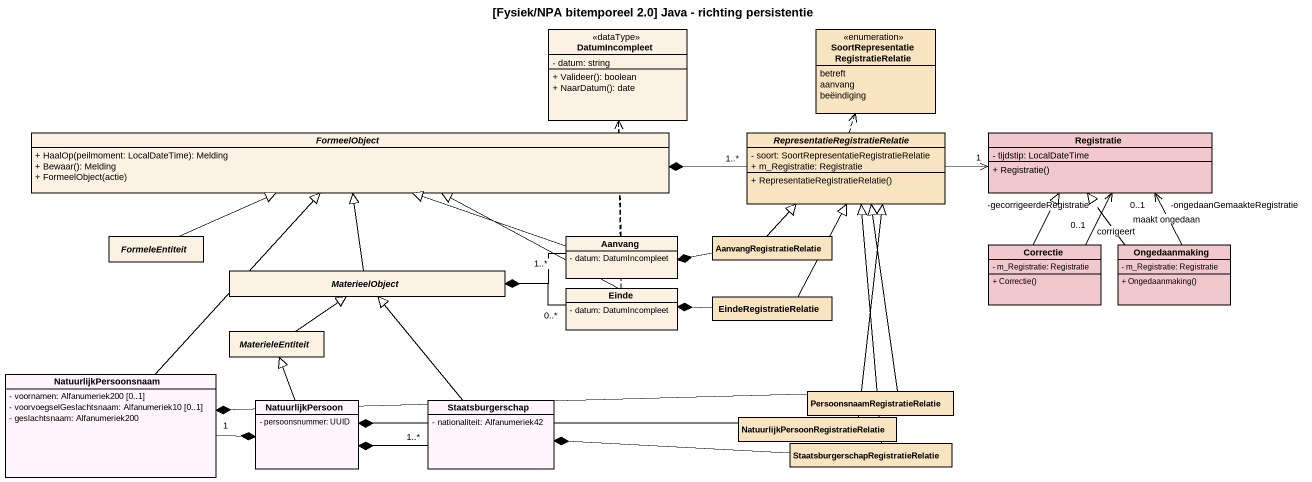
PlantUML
@startuml
title [Fysiek/NPA bitemporeel 2.0] Java - richting persistentie
hide circle
hide empty members
skinparam classAttributeIconSize 0
class DatumIncompleet <<dataType>> {
  - datum: string
  + Valideer(): boolean
  + NaarDatum(): date
}
enum "SoortRepresentatieRegistratieRelatie" as SoortRepresentatieRegistrati #F8E4C0 {
  betreft
  aanvang
  beëindiging
}
abstract class FormeelObject {
  + HaalOp(peilmoment: LocalDateTime): Melding
  + Bewaar(): Melding
  + FormeelObject(actie)
}
abstract class "RepresentatieRegistratieRelatie" as RepresentatieRegistratieRela #F8E4C0 {
  - soort: SoortRepresentatieRegistratieRelatie
  + m_Registratie: Registratie
  + RepresentatieRegistratieRelatie()
}
class Registratie #F0C8CD {
  - tijdstip: LocalDateTime
  + Registratie()
}
abstract class FormeleEntiteit
class Aanvang {
  - datum: DatumIncompleet
}
class AanvangRegistratieRelatie #F8E4C0
abstract class MaterieelObject
class Correctie #F0C8CD {
  - m_Registratie: Registratie
  + Correctie()
}
class Ongedaanmaking #F0C8CD {
  - m_Registratie: Registratie
  + Ongedaanmaking()
}
class Einde {
  - datum: DatumIncompleet
}
class EindeRegistratieRelatie #F8E4C0
abstract class MaterieleEntiteit
class NatuurlijkPersoonsnaam #FFF5FA {
  - voornamen: Alfanumeriek200 [0..1]
  - voorvoegselGeslachtsnaam: Alfanumeriek10 [0..1]
  - geslachtsnaam: Alfanumeriek200
}
class "PersoonsnaamRegistratieRelatie" as PersoonsnaamRegistratieRelat #F8E4C0
class NatuurlijkPersoon #FFF5FA {
  - persoonsnummer: UUID
}
class Staatsburgerschap #FFF5FA {
  - nationaliteit: Alfanumeriek42
}
class "NatuurlijkPersoonRegistratieRelatie" as NatuurlijkPersoonRegistratie #F8E4C0
class "StaatsburgerschapRegistratieRelatie" as StaatsburgerschapRegistratie #F8E4C0
RepresentatieRegistratieRela .up.> SoortRepresentatieRegistrati
RepresentatieRegistratieRela "1..*" -left-* FormeelObject
RepresentatieRegistratieRela -right-> "1" Registratie
FormeleEntiteit -right-|> FormeelObject
Aanvang .up.> DatumIncompleet
Aanvang -left-|> FormeelObject
Aanvang "1..*" -left-* MaterieelObject
AanvangRegistratieRelatie -up-|> RepresentatieRegistratieRela
AanvangRegistratieRelatie -left-* Aanvang
MaterieelObject -up-|> FormeelObject
Correctie -up-|> Registratie
Correctie -up-> "-gecorrigeerdeRegistratie\n0..1" Registratie : corrigeert
Ongedaanmaking -up-> "-ongedaanGemaakteRegistratie\n0..1" Registratie : maakt ongedaan
Ongedaanmaking -up-|> Registratie
Einde .up.> DatumIncompleet
Einde -left-|> FormeelObject
Einde "0..*" -left-* MaterieelObject
EindeRegistratieRelatie -up-|> RepresentatieRegistratieRela
EindeRegistratieRelatie -left-* Einde
MaterieleEntiteit -up-|> MaterieelObject
NatuurlijkPersoonsnaam -up-|> FormeelObject
NatuurlijkPersoonsnaam "1" -right-* NatuurlijkPersoon
PersoonsnaamRegistratieRelat -up-|> RepresentatieRegistratieRela
PersoonsnaamRegistratieRelat -left-* NatuurlijkPersoonsnaam
NatuurlijkPersoon -up-|> MaterieleEntiteit
Staatsburgerschap -up-|> MaterieelObject
Staatsburgerschap "1..*" -left-* NatuurlijkPersoon
NatuurlijkPersoonRegistratie -up-|> RepresentatieRegistratieRela
NatuurlijkPersoonRegistratie -left-* NatuurlijkPersoon
StaatsburgerschapRegistratie -up-|> RepresentatieRegistratieRela
StaatsburgerschapRegistratie -left-* Staatsburgerschap
@enduml
